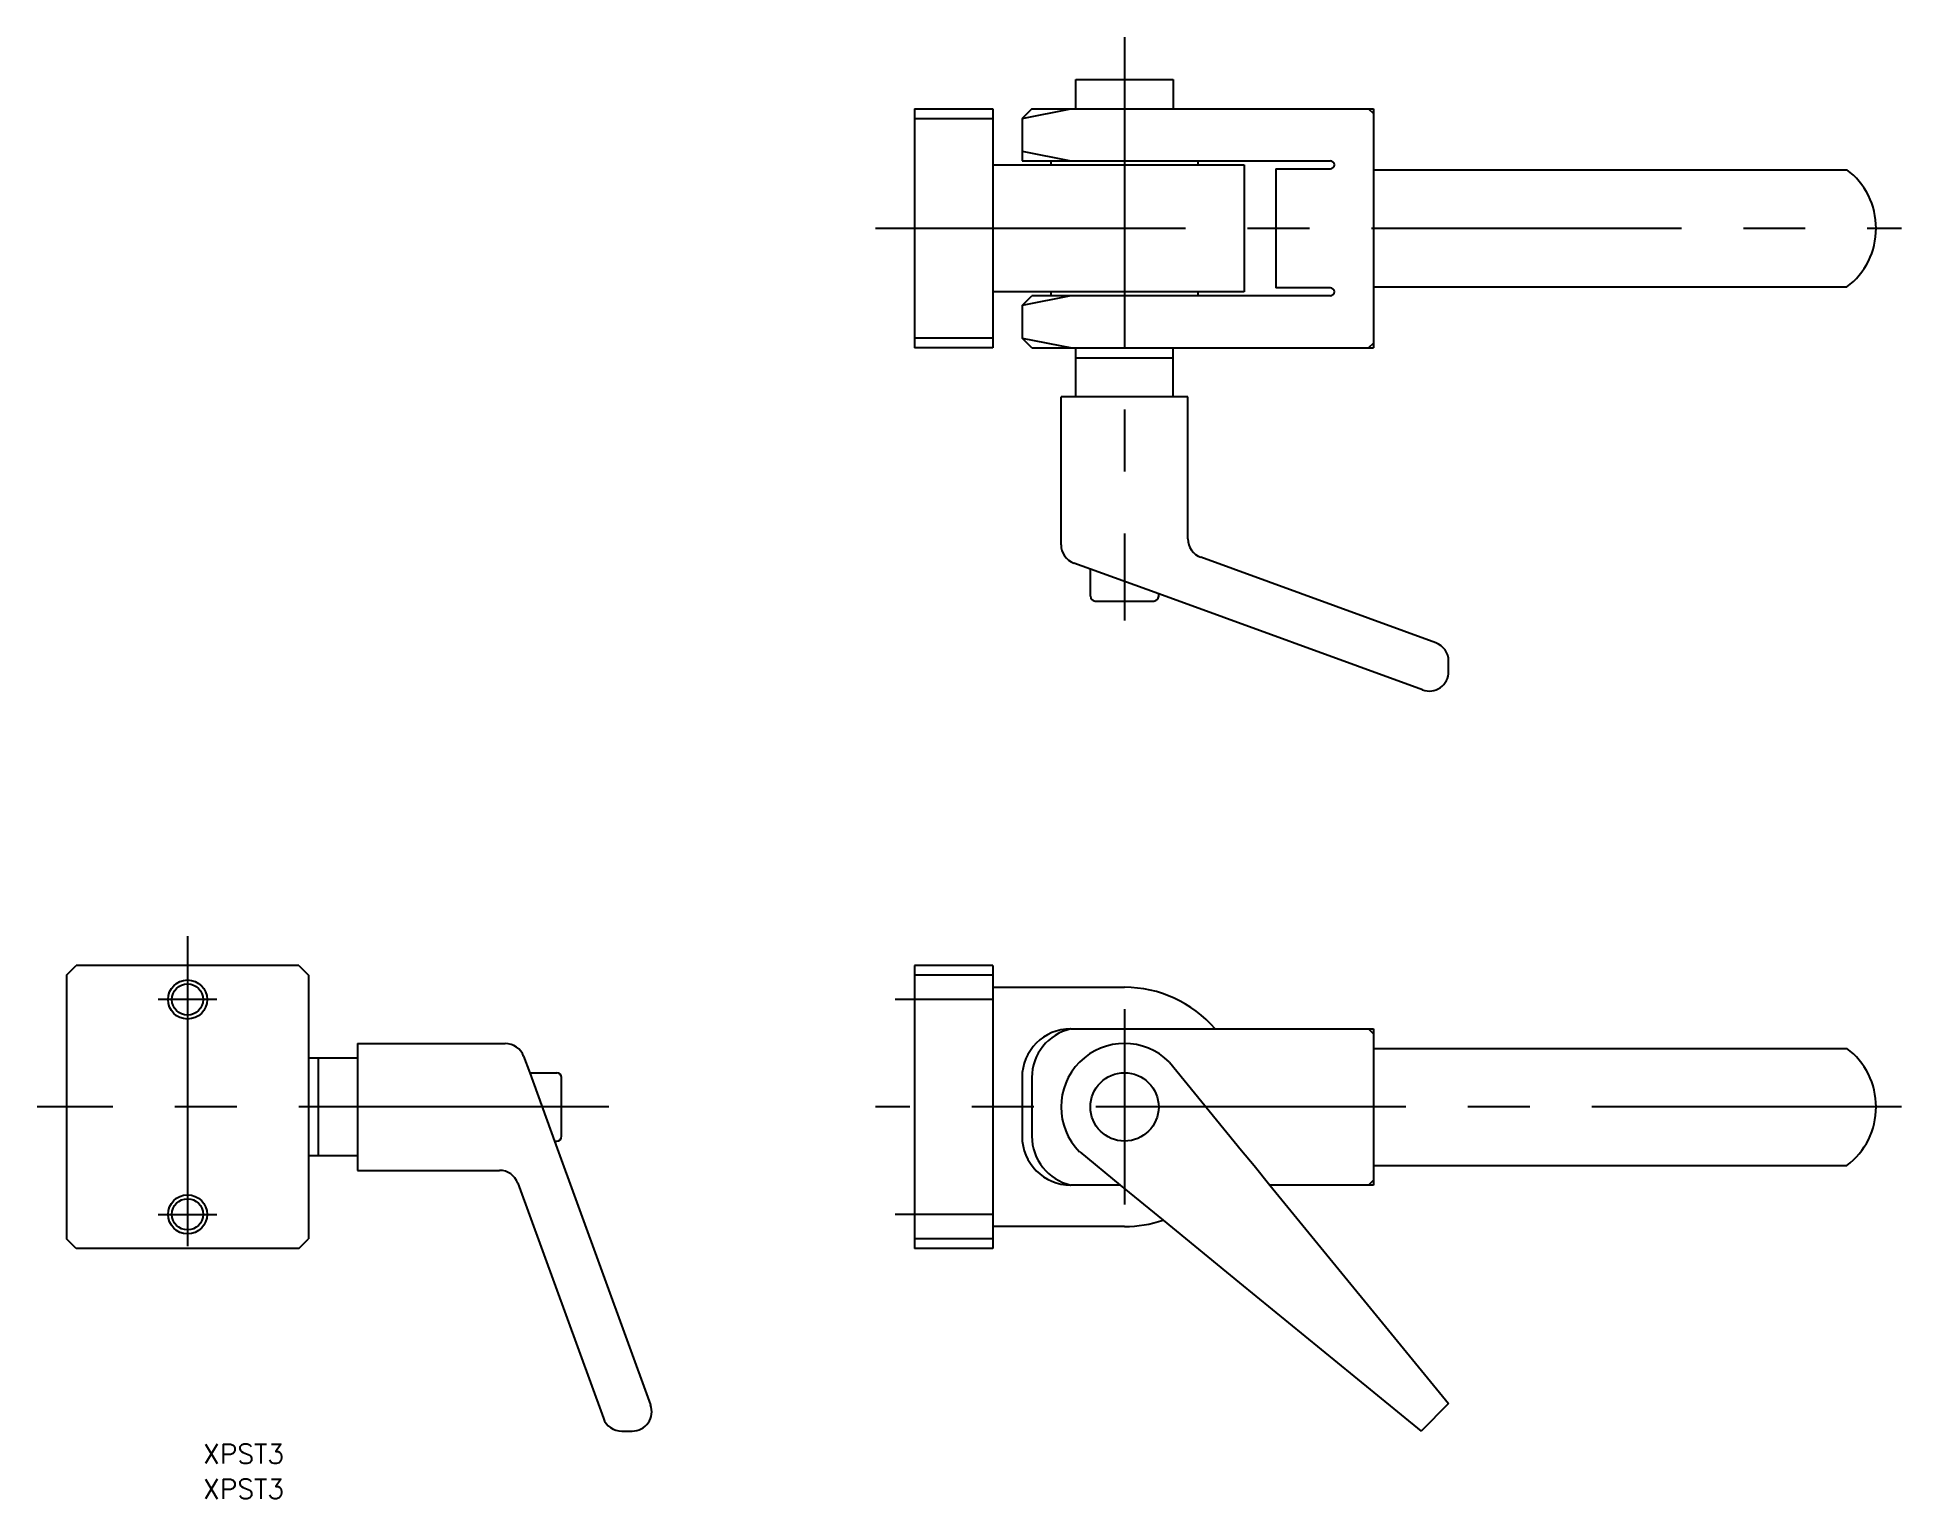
# Model space of a CAD drawing. Extents: x -7 to 184, y 10 to 160.
import ezdxf

# ---------------------------------------------------------------- set-up
doc = ezdxf.new("R2010")
doc.units = 0
doc.linetypes.add('CENTER', pattern=[50.8, 31.75, -6.35, 6.35, -6.35])
doc.layers.get('0').update_dxf_attribs({"linetype": 'CONTINUOUS'})
doc.layers.add('CENTER', color=1, linetype='CENTER')
doc.styles.get("Standard").update_dxf_attribs({"font": 'txt.shx'})

msp = doc.modelspace()

# ---------------------------------------------------------------- linework, layer by layer
at = {"color": 7, "linetype": 'CONTINUOUS'}
for p, q in [((99.41, 155.35), (109.41, 155.35)), ((99.41, 152.35), (99.41, 155.35)), ((109.41, 155.35), (109.41, 152.35)), ((82.91, 152.35), (90.91, 152.35)), ((82.91, 152.35), (82.91, 127.85)), ((82.91, 152.35), (82.91, 128.85)), ((82.91, 151.35), (90.91, 151.35)), ((90.91, 152.35), (90.91, 127.85)), ((94.91, 152.35), (93.91, 151.35)), ((93.91, 151.35), (98.91, 152.35)), ((93.91, 151.35), (93.91, 147)), ((94.91, 152.35), (129.91, 152.35)), ((129.41, 152.35), (129.91, 151.85)), ((129.91, 152.35), (129.91, 127.85)), ((93.91, 148), (98.91, 147)), ((90.91, 146.6), (116.66, 146.6)), ((93.91, 147), (125.51, 147)), ((96.91, 146.6), (96.91, 147)), ((111.91, 147), (111.91, 146.6)), ((116.66, 146.6), (116.66, 133.6)), ((119.91, 146.2), (119.91, 134)), ((119.91, 146.2), (125.51, 146.2)), ((129.91, 146.1), (178.41, 146.1)), ((125.51, 134), (119.91, 134)), ((129.91, 134.1), (178.41, 134.1)), ((116.66, 133.6), (90.91, 133.6)), ((98.91, 133.2), (93.91, 132.2)), ((93.91, 132.2), (94.91, 133.2)), ((93.91, 132.2), (93.91, 128.85)), ((125.51, 133.2), (94.91, 133.2)), ((96.91, 133.2), (96.91, 133.6)), ((111.91, 133.6), (111.91, 133.2)), ((82.91, 128.85), (82.91, 127.85)), ((82.91, 128.85), (82.91, 127.85)), ((90.91, 128.85), (82.91, 128.85)), ((93.91, 128.85), (99.01, 127.85)), ((94.91, 127.85), (93.91, 128.85)), ((94.91, 127.85), (93.91, 128.85)), ((93.91, 128.85), (99.01, 127.85)), ((129.91, 128.35), (129.41, 127.85)), ((129.91, 128.35), (129.41, 127.85)), ((90.91, 127.85), (82.91, 127.85)), ((94.91, 127.85), (129.91, 127.85)), ((99.41, 122.85), (99.41, 127.85)), ((99.41, 126.85), (109.41, 126.85)), ((109.41, 122.85), (109.41, 127.85)), ((99.41, 122.85), (97.91, 122.85)), ((97.91, 107.7), (97.91, 122.85)), ((109.41, 122.85), (99.41, 122.85)), ((110.91, 122.85), (109.41, 122.85)), ((110.91, 108.29), (110.91, 122.85)), ((100.91, 105.21), (99.23, 105.82)), ((107.91, 102.66), (100.91, 105.21)), ((100.91, 102.43), (100.91, 105.21)), ((136.3, 97.65), (112.23, 106.41)), ((101.41, 101.93), (107.41, 101.93)), ((107.91, 102.43), (107.91, 102.66)), ((134.93, 92.83), (107.91, 102.66)), ((137.62, 94.71), (137.62, 95.77)), ((-3.98, 63.62), (-2.98, 64.62)), ((-3.98, 63.62), (-3.98, 36.62)), ((19.82, 64.62), (-2.98, 64.62)), ((19.82, 64.62), (20.82, 63.62)), ((20.82, 63.62), (20.82, 36.62)), ((82.91, 64.62), (82.91, 35.62)), ((90.91, 64.62), (82.91, 64.62)), ((90.91, 63.62), (82.91, 63.62)), ((90.91, 64.62), (90.91, 35.62)), ((90.91, 62.37), (104.41, 62.37)), ((98.91, 58.12), (113.69, 58.12)), ((113.69, 58.12), (129.41, 58.12)), ((129.41, 58.12), (129.91, 57.62)), ((129.41, 58.12), (129.91, 58.12)), ((129.91, 58.12), (129.91, 57.62)), ((129.91, 57.62), (129.91, 57.12)), ((25.82, 56.62), (40.97, 56.62)), ((25.82, 56.62), (25.82, 55.12)), ((129.91, 57.12), (129.91, 42.12)), ((129.91, 56.12), (178.41, 56.12)), ((25.82, 55.12), (20.82, 55.12)), ((21.82, 45.12), (21.82, 55.12)), ((25.82, 55.12), (25.82, 45.12)), ((42.85, 55.31), (43.47, 53.62)), ((43.47, 53.62), (46.24, 53.62)), ((43.47, 53.62), (46.01, 46.62)), ((109.01, 54.72), (116.41, 45.67)), ((46.74, 47.12), (46.74, 53.12)), ((93.91, 53.12), (93.91, 47.12)), ((94.91, 53.12), (94.91, 47.12)), ((46.01, 46.62), (55.85, 19.61)), ((46.01, 46.62), (46.24, 46.62)), ((25.82, 45.12), (20.82, 45.12)), ((25.82, 45.12), (25.82, 43.62)), ((99.82, 45.53), (103.98, 42.12)), ((116.41, 45.67), (117.68, 44.12)), ((117.68, 44.12), (119.31, 42.12)), ((129.91, 44.12), (178.41, 44.12)), ((25.82, 43.62), (40.38, 43.62)), ((42.26, 42.31), (51.03, 18.24)), ((103.98, 42.12), (98.91, 42.12)), ((103.98, 42.12), (108.37, 38.53)), ((119.31, 42.12), (137.62, 19.75)), ((129.91, 42.12), (119.31, 42.12)), ((129.91, 42.62), (129.41, 42.12)), ((108.37, 38.53), (116.2, 32.12)), ((-2.98, 35.62), (-3.98, 36.62)), ((19.82, 35.62), (20.82, 36.62)), ((90.91, 36.62), (82.91, 36.62)), ((104.41, 37.87), (90.91, 37.87)), ((19.82, 35.62), (-2.98, 35.62)), ((90.91, 35.62), (82.91, 35.62)), ((116.2, 32.12), (127.91, 22.54)), ((127.91, 22.54), (134.79, 16.92)), ((137.62, 19.75), (134.79, 16.92)), ((52.9, 16.92), (53.97, 16.92))]:
    msp.add_line(p, q, dxfattribs=at)
for centre, radius in [((8.42, 61.12), 2), ((8.42, 61.12), 1.6), ((104.41, 50.12), 3.5), ((8.42, 39.12), 2), ((8.42, 39.12), 1.6)]:
    msp.add_circle(centre, radius, dxfattribs=at)
for centre, radius, start, end in [((125.51, 146.6), 0.4, 270, 90), ((173.91, 140.1), 7.5, 0, 53.1301), ((173.91, 140.1), 7.5, 306.8699, 0), ((125.51, 133.6), 0.4, 270, 90), ((99.91, 107.7), 2, 180, 250), ((112.91, 108.29), 2, 180, 250), ((101.41, 102.43), 0.5, 180, 270), ((107.41, 102.43), 0.5, 270, 0), ((135.62, 95.77), 2, 0, 70), ((135.62, 94.71), 2, 250, 0), ((104.41, 50.12), 12.25, 40.7728, 90), ((98.91, 53.12), 5, 90, 180), ((100.04, 53.12), 5.12, 102.6804, 180), ((40.97, 54.62), 2, 20, 90), ((104.41, 50.12), 6.5, 45, 225), ((173.91, 50.12), 7.5, 0, 53.1301), ((46.24, 53.12), 0.5, 0, 90), ((173.91, 50.12), 7.5, 306.8699, 0), ((46.24, 47.12), 0.5, 270, 0), ((98.91, 47.12), 5, 180, 270), ((100.04, 47.12), 5.12, 180, 257.3196), ((40.38, 41.62), 2, 20, 90), ((104.41, 50.12), 12.25, 270, 288.8476), ((53.97, 18.92), 2, 270, 20), ((52.9, 18.92), 2, 200, 270)]:
    msp.add_arc(centre, radius, start, end, dxfattribs=at)
at = {"layer": 'CENTER', "color": 1, "linetype": 'CENTER'}
for p, q in [((104.41, 159.66), (104.41, 99.93)), ((78.91, 140.1), (184.03, 140.1)), ((8.42, 67.62), (8.42, 32.62)), ((11.42, 61.12), (5.42, 61.12)), ((90.91, 61.12), (80.91, 61.12)), ((104.41, 60.12), (104.41, 40.12)), ((51.57, 50.12), (-6.98, 50.12)), ((184.03, 50.12), (78.91, 50.12)), ((5.42, 39.12), (11.42, 39.12)), ((90.91, 39.12), (80.91, 39.12))]:
    msp.add_line(p, q, dxfattribs=at)

# ---------------------------------------------------------------- texts
at = {"color": 7, "linetype": 'CONTINUOUS'}
for p in [(10, 13.59), (10, 10)]:
    msp.add_text('XPST3', height=2, dxfattribs=at).set_placement(p)

doc.saveas('drawing.dxf')
